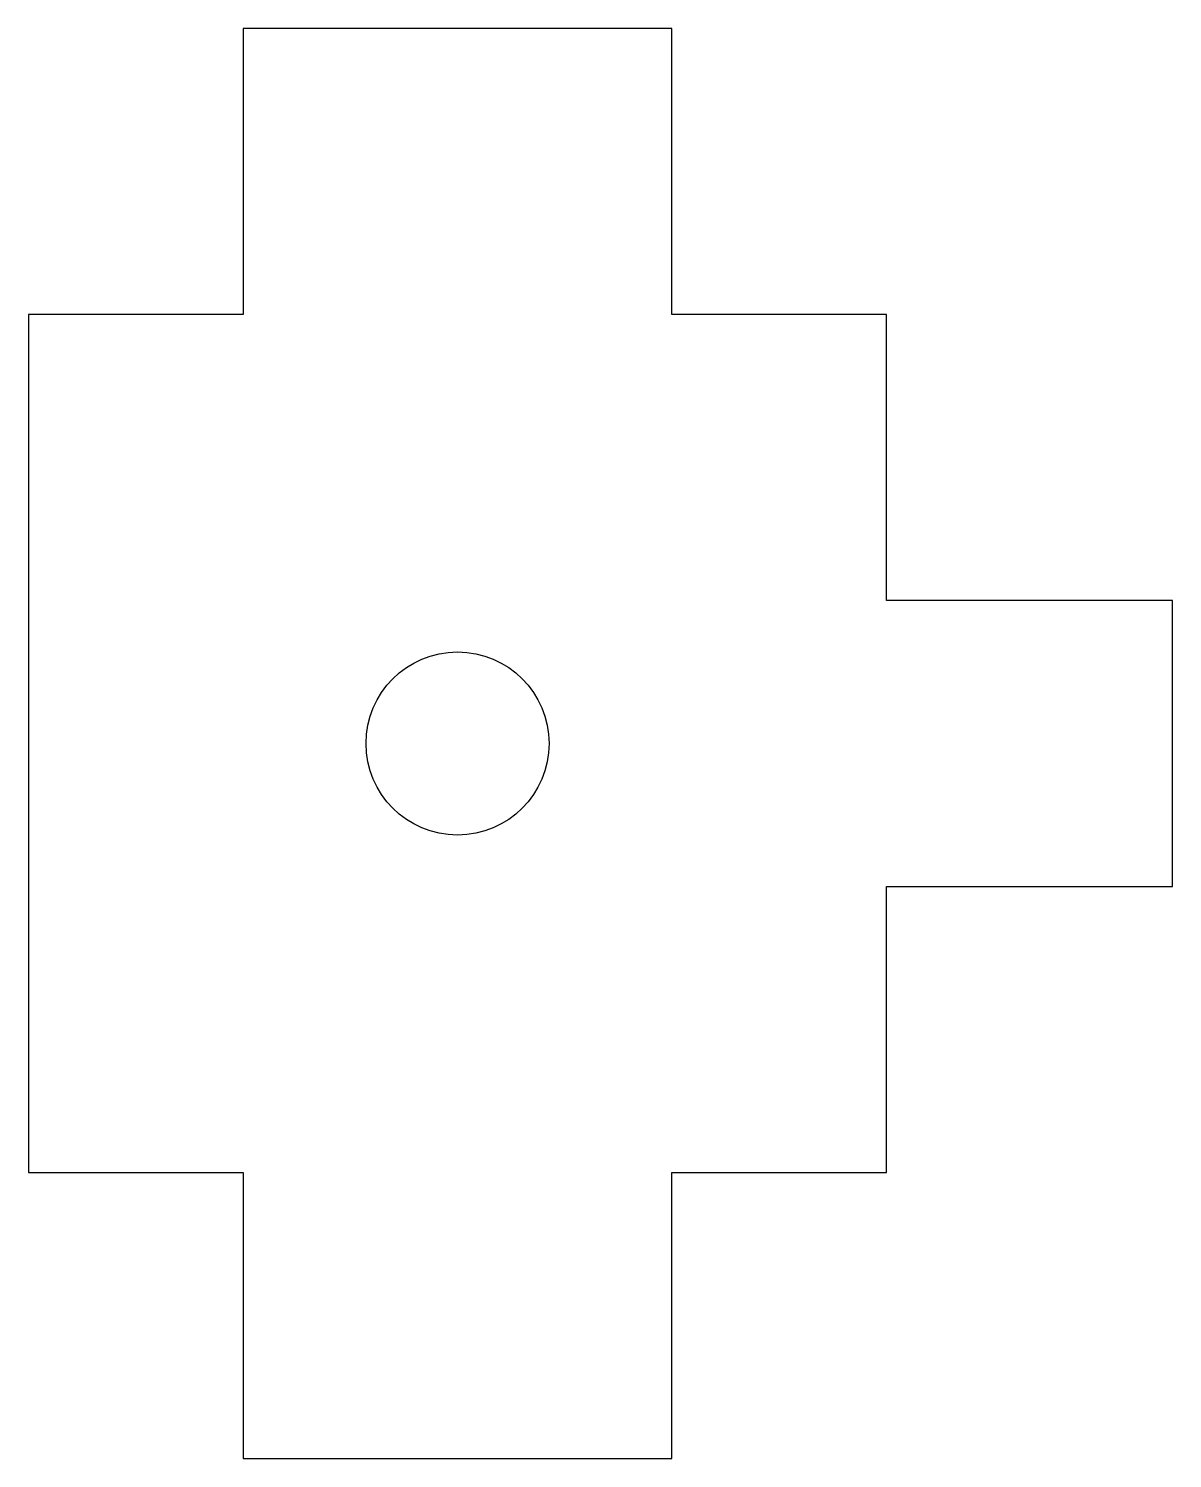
# Model space of a CAD drawing. Header units: millimetres. Extents: x 0 to 20, y -5 to 20.
import ezdxf

# ---------------------------------------------------------------- set-up
doc = ezdxf.new("R2010")
doc.units = ezdxf.units.MM

msp = doc.modelspace()

# ---------------------------------------------------------------- linework, layer by layer
msp.add_lwpolyline([(0, 0), (3.75, 0), (3.75, -5), (11.25, -5), (11.25, 0), (15, 0), (15, 5), (20, 5), (20, 10), (15, 10), (15, 15), (11.25, 15), (11.25, 20), (3.75, 20), (3.75, 15), (0, 15)], close=True)
msp.add_circle((7.5, 7.5), 1.6)

doc.saveas('drawing.dxf')
